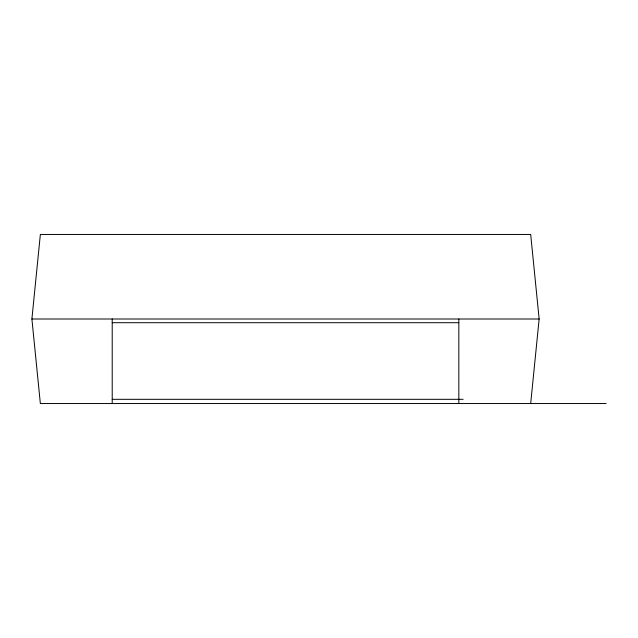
<?xml version="1.0" encoding="UTF-8"?>
<svg xmlns="http://www.w3.org/2000/svg" width="638" height="638" viewBox="0 0 638 638"><rect width="100%" height="100%" fill="white"/><g stroke="black" fill="none" stroke-linecap="round" stroke-linejoin="round"><path stroke-width="0.96" d="M606.1 403.543L40.354 403.543L31.9 319L40.354 234.457L530.688 234.457L539.142 319L530.688 403.543M31.9 319L539.142 319M112.216 322.708L458.834 322.708M112.216 399.316L463.14 399.316M458.834 319L458.834 403.543M112.216 318.968L112.216 403.543"/></g></svg>
